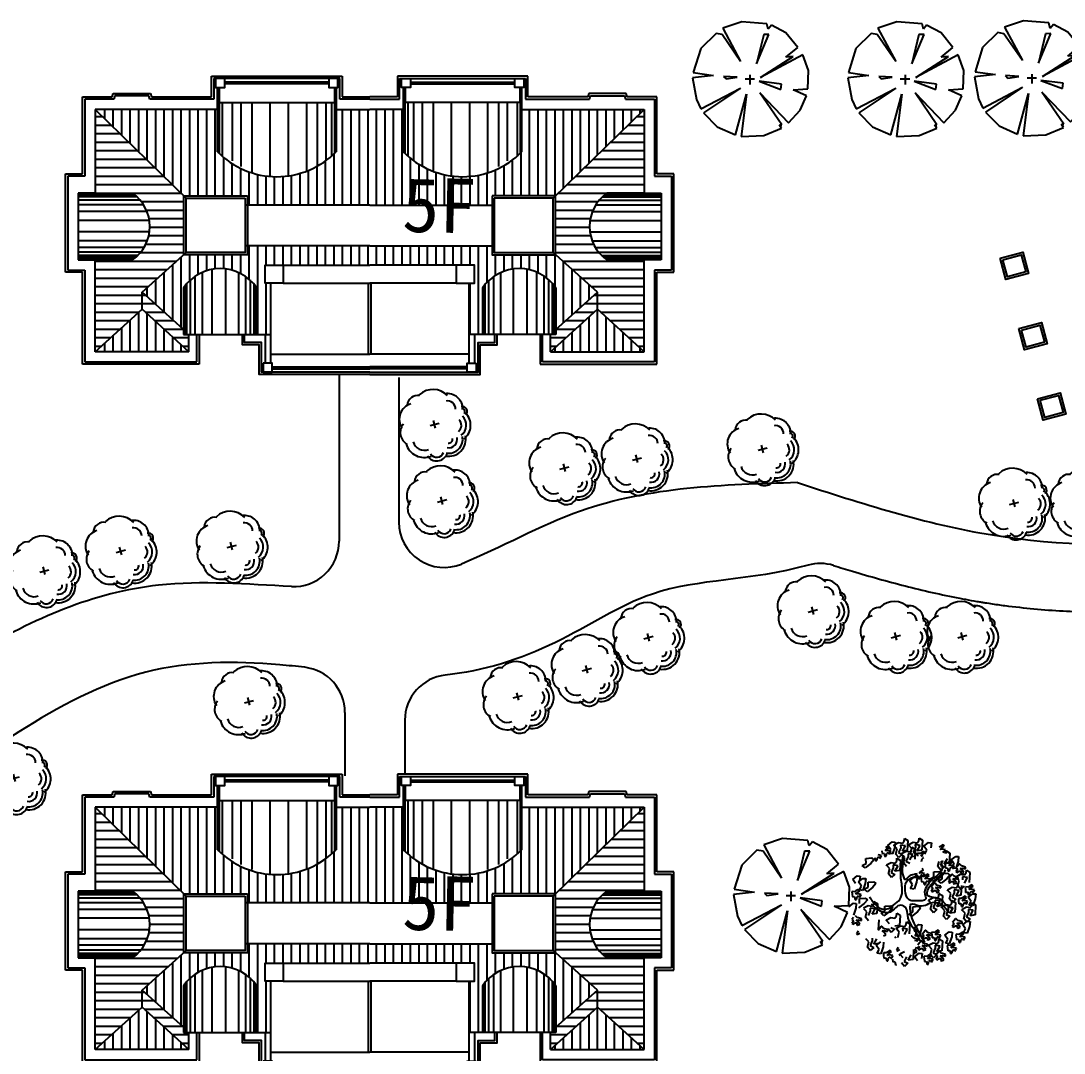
# Model space of a CAD drawing. Extents: x 225694 to 1397201, y -46174 to 794826.
# Drawn here: x 614674 to 660719, y 365935 to 411474 of the extents above; entities that cross this region are included whole.
import ezdxf
from ezdxf.enums import TextEntityAlignment as Align

# ---------------------------------------------------------------- set-up
doc = ezdxf.new("R2010")
doc.units = 0
doc.header["$LTSCALE"] = 0.5
doc.header["$MEASUREMENT"] = 0
for name, color, linetype in [('08-树', 73, 'Continuous'), ('KJ', 8, 'Continuous'), ('TREE1', 62, 'Continuous'), ('ZJ', 7, 'Continuous'), ('屋顶', 135, 'Continuous'), ('树', 124, 'Continuous'), ('路', 40, 'Continuous')]:
    doc.layers.add(name, color=color, linetype=linetype)
doc.styles.get("Standard").update_dxf_attribs({"font": 'rs.shx', "bigfont": 'hztxt.shx'})
doc.styles.add('等线体', font='')
doc.styles.get('等线体').set_extended_font_data('黑体')

# ---------------------------------------------------------------- blocks, each defined once
blk = doc.blocks.new('棕榈')
at = {"layer": '树', "color": 64, "linetype": 'Continuous'}
for p, q in [((-172, 1067), (-553, 940)), ((336, 1025), (-172, 1067)), ((-553, 940), (-196, 270)), ((360, 916), (336, 1025)), ((426, 996), (360, 916)), ((717, 842), (426, 996)), ((953, 551), (717, 842)), ((-688, 831), (-995, 530)), ((-566, 808), (-688, 831)), ((-196, 270), (-566, 808)), ((127, 220), (373, 813)), ((270, 808), (127, 220)), ((373, 813), (270, 808)), ((-995, 530), (-1146, 45)), ((715, 357), (953, 551)), ((1056, 402), (209, -50)), ((209, -50), (863, 371)), ((863, 371), (715, 357)), ((1170, 85), (1056, 402)), ((-1146, 45), (-738, -11)), ((0, -192), (0, 0)), ((1159, -278), (1170, 85)), ((-738, -11), (-1159, -58)), ((-1159, -58), (-1080, -495)), ((-537, -32), (-487, -82)), ((-265, -48), (-537, -32)), ((-487, -82), (-265, -48)), ((88, -84), (-103, -84)), ((177, -127), (611, -294)), ((625, -185), (177, -127)), ((611, -294), (625, -185)), ((-990, -683), (-193, -267)), ((-193, -267), (-937, -763)), ((-294, -1205), (-73, -388)), ((-73, -388), (-180, -1239)), ((633, -1004), (193, -363)), ((193, -363), (770, -961)), ((863, -297), (1159, -278)), ((1130, -424), (863, -297)), ((-1080, -495), (-990, -683)), ((1003, -707), (1130, -424)), ((-937, -763), (-662, -1041)), ((770, -961), (1003, -707)), ((-662, -1041), (-294, -1205)), ((627, -1072), (590, -1004)), ((590, -1004), (633, -1004)), ((-180, -1239), (275, -1218)), ((275, -1218), (627, -1072))]:
    blk.add_line(p, q, dxfattribs=at)
blk = doc.blocks.new('银杏')
at = {"layer": '树', "color": 60}
for p, q in [((-1267, 2458), (-1227, 2569)), ((-1227, 2569), (-1046, 2496)), ((-927, 2533), (-934, 2507)), ((-839, 2577), (-927, 2533)), ((-811, 2624), (-839, 2577)), ((-750, 2732), (-811, 2624)), ((-754, 2511), (-746, 2592)), ((-694, 2563), (-754, 2511)), ((-681, 2712), (-750, 2732)), ((-746, 2592), (-681, 2712)), ((-562, 2609), (-694, 2563)), ((-655, 2441), (-633, 2518)), ((-633, 2518), (-568, 2485)), ((-621, 2729), (-503, 2841)), ((-520, 2694), (-621, 2729)), ((-547, 2507), (-562, 2609)), ((-523, 2463), (-456, 2607)), ((-456, 2607), (-520, 2694)), ((-503, 2841), (-123, 2715)), ((-325, 2695), (-404, 2514)), ((-404, 2514), (-290, 2485)), ((-145, 2520), (-325, 2695)), ((64, 2824), (2, 2789)), ((2, 2789), (35, 2670)), ((48, 2617), (18, 2524)), ((35, 2670), (48, 2617)), ((104, 2693), (64, 2824)), ((155, 2630), (104, 2693)), ((161, 2710), (155, 2630)), ((222, 2835), (161, 2710)), ((305, 2774), (222, 2835)), ((227, 2471), (232, 2551)), ((232, 2551), (365, 2548)), ((236, 2721), (305, 2744)), ((275, 2651), (236, 2721)), ((371, 2597), (275, 2651)), ((305, 2744), (305, 2774)), ((352, 2733), (392, 2843)), ((442, 2524), (352, 2733)), ((365, 2548), (371, 2597)), ((392, 2843), (574, 2770)), ((633, 2591), (442, 2524)), ((574, 2770), (816, 2609)), ((756, 2473), (633, 2591)), ((701, 2616), (819, 2727)), ((802, 2581), (701, 2616)), ((816, 2609), (756, 2473)), ((866, 2494), (802, 2581)), ((819, 2727), (1199, 2602)), ((997, 2582), (918, 2401)), ((1177, 2407), (997, 2582)), ((1199, 2602), (1177, 2407)), ((-1622, 2132), (-1683, 2006)), ((-1539, 2071), (-1622, 2132)), ((-1574, 2147), (-1456, 2259)), ((-1473, 2112), (-1574, 2147)), ((-1456, 2259), (-1076, 2134)), ((-1098, 1938), (-1277, 2114)), ((-1177, 2249), (-1267, 2458)), ((-987, 2316), (-1177, 2249)), ((-1078, 2297), (-1141, 2262)), ((-1141, 2262), (-1107, 2143)), ((-1107, 2143), (-1094, 2089)), ((-1076, 2134), (-1098, 1938)), ((-1039, 2166), (-1078, 2297)), ((-1046, 2496), (-803, 2334)), ((-987, 2103), (-1039, 2166)), ((-863, 2199), (-987, 2316)), ((-982, 2182), (-987, 2103)), ((-921, 2308), (-982, 2182)), ((-934, 2507), (-880, 2436)), ((-838, 2247), (-921, 2308)), ((-906, 2194), (-837, 2216)), ((-867, 2123), (-906, 2194)), ((-880, 2436), (-816, 2348)), ((-772, 2069), (-867, 2123)), ((-803, 2334), (-863, 2199)), ((-837, 2216), (-838, 2247)), ((-816, 2348), (-756, 2400)), ((-756, 2400), (-664, 2305)), ((-664, 2305), (-626, 2335)), ((-626, 2335), (-655, 2441)), ((-601, 2142), (-609, 2116)), ((-609, 2116), (-555, 2045)), ((-514, 2186), (-601, 2142)), ((-568, 2485), (-547, 2507)), ((-476, 2260), (-523, 2463)), ((-486, 2234), (-514, 2186)), ((-425, 2341), (-486, 2234)), ((-444, 2262), (-476, 2260)), ((-294, 2345), (-444, 2262)), ((-429, 2120), (-421, 2201)), ((-369, 2172), (-429, 2120)), ((-356, 2322), (-425, 2341)), ((-421, 2201), (-356, 2322)), ((-237, 2218), (-369, 2172)), ((-330, 2050), (-308, 2127)), ((-308, 2127), (-243, 2094)), ((-103, 2237), (-294, 2345)), ((-243, 2094), (-222, 2116)), ((-222, 2116), (-237, 2218)), ((-105, 2233), (-206, 2268)), ((-108, 2002), (-41, 2146)), ((-41, 2146), (-105, 2233)), ((66, 2316), (-103, 2237)), ((-88, 2380), (292, 2255)), ((-25, 2480), (66, 2316)), ((90, 2235), (11, 2053)), ((31, 2500), (120, 2488)), ((270, 2059), (90, 2235)), ((120, 2488), (227, 2471)), ((292, 2255), (270, 2059)), ((434, 2445), (372, 2410)), ((372, 2410), (405, 2291)), ((418, 2237), (388, 2144)), ((388, 2144), (401, 2121)), ((401, 2121), (489, 2109)), ((405, 2291), (418, 2237)), ((474, 2314), (434, 2445)), ((525, 2251), (474, 2314)), ((489, 2109), (597, 2092)), ((531, 2330), (525, 2251)), ((592, 2456), (531, 2330)), ((675, 2395), (592, 2456)), ((597, 2092), (602, 2171)), ((602, 2171), (735, 2169)), ((606, 2342), (675, 2364)), ((645, 2271), (606, 2342)), ((740, 2217), (645, 2271)), ((675, 2364), (675, 2395)), ((735, 2169), (740, 2217)), ((799, 2350), (866, 2494)), ((846, 2147), (799, 2350)), ((878, 2149), (846, 2147)), ((1028, 2232), (878, 2149)), ((918, 2401), (1032, 2372)), ((1219, 2124), (1028, 2232)), ((1032, 2372), (1185, 2243)), ((1185, 2243), (1297, 2367)), ((1388, 2203), (1219, 2124)), ((1297, 2367), (1388, 2203)), ((1361, 2233), (1402, 2343)), ((1451, 2024), (1361, 2233)), ((1402, 2343), (1583, 2270)), ((1642, 2091), (1451, 2024)), ((1583, 2270), (1825, 2109)), ((1766, 1974), (1642, 2091)), ((1825, 2109), (1766, 1974)), ((-1608, 2018), (-1539, 2040)), ((-1539, 2040), (-1539, 2071)), ((-1056, 1656), (-1247, 1764)), ((-1242, 1904), (-1089, 1775)), ((-1094, 2089), (-1124, 1996)), ((-1124, 1996), (-1111, 1973)), ((-1111, 1973), (-1023, 1961)), ((-1089, 1775), (-978, 1898)), ((-887, 1735), (-1056, 1656)), ((-1023, 1961), (-915, 1944)), ((-978, 1898), (-887, 1735)), ((-915, 1944), (-910, 2023)), ((-910, 2023), (-777, 2020)), ((-895, 1451), (-854, 1675)), ((-854, 1675), (-759, 1744)), ((-777, 2020), (-772, 2069)), ((-759, 1744), (-649, 1583)), ((-742, 1749), (-700, 1973)), ((-546, 1699), (-742, 1749)), ((-700, 1973), (-606, 2042)), ((-606, 2042), (-495, 1881)), ((-555, 2045), (-491, 1957)), ((-508, 1533), (-546, 1699)), ((-495, 1881), (-383, 1612)), ((-491, 1957), (-431, 2010)), ((-431, 2010), (-339, 1914)), ((-339, 1914), (-300, 1944)), ((-300, 1944), (-330, 2050)), ((-61, 1799), (-108, 2002)), ((-29, 1801), (-61, 1799)), ((121, 1885), (-29, 1801)), ((11, 2053), (125, 2025)), ((312, 1777), (121, 1885)), ((125, 2025), (278, 1896)), ((278, 1896), (390, 2019)), ((481, 1856), (312, 1777)), ((390, 2019), (481, 1856)), ((394, 1857), (512, 1969)), ((495, 1822), (394, 1857)), ((492, 1591), (559, 1735)), ((559, 1735), (495, 1822)), ((512, 1969), (892, 1844)), ((690, 1824), (611, 1642)), ((870, 1648), (690, 1824)), ((892, 1844), (870, 1648)), ((1151, 1827), (1144, 1802)), ((1144, 1802), (1198, 1731)), ((1238, 1872), (1151, 1827)), ((1198, 1731), (1262, 1643)), ((1267, 1919), (1238, 1872)), ((1262, 1643), (1322, 1695)), ((1327, 2027), (1267, 1919)), ((1322, 1695), (1413, 1600)), ((1323, 1806), (1332, 1887)), ((1383, 1858), (1323, 1806)), ((1396, 2007), (1327, 2027)), ((1332, 1887), (1396, 2007)), ((1515, 1904), (1383, 1858)), ((1423, 1736), (1445, 1813)), ((1452, 1630), (1423, 1736)), ((1445, 1813), (1510, 1780)), ((1510, 1780), (1531, 1802)), ((1531, 1802), (1515, 1904)), ((1799, 1979), (1737, 1944)), ((1737, 1944), (1770, 1825)), ((1783, 1772), (1753, 1679)), ((1753, 1679), (1766, 1655)), ((1770, 1825), (1783, 1772)), ((1839, 1848), (1799, 1979)), ((1890, 1785), (1839, 1848)), ((1896, 1865), (1890, 1785)), ((1962, 1626), (1967, 1706)), ((2010, 1806), (1971, 1876)), ((-699, 1401), (-895, 1451)), ((-661, 1235), (-699, 1401)), ((-537, 1314), (-661, 1235)), ((-649, 1583), (-537, 1314)), ((-383, 1612), (-508, 1533)), ((-444, 1379), (-451, 1353)), ((-451, 1353), (-397, 1282)), ((-357, 1423), (-444, 1379)), ((-397, 1282), (-333, 1194)), ((-328, 1471), (-357, 1423)), ((-267, 1578), (-328, 1471)), ((-271, 1357), (-263, 1438)), ((-212, 1409), (-271, 1357)), ((-199, 1559), (-267, 1578)), ((-263, 1438), (-199, 1559)), ((-80, 1455), (-212, 1409)), ((-172, 1287), (-150, 1364)), ((-143, 1181), (-172, 1287)), ((-150, 1364), (-85, 1332)), ((-85, 1332), (-64, 1353)), ((-64, 1353), (-80, 1455)), ((-4, 1424), (114, 1536)), ((98, 1389), (-4, 1424)), ((95, 1158), (162, 1302)), ((162, 1302), (98, 1389)), ((114, 1536), (495, 1411)), ((293, 1390), (214, 1209)), ((472, 1215), (293, 1390)), ((495, 1411), (472, 1215)), ((539, 1388), (492, 1591)), ((571, 1390), (539, 1388)), ((721, 1474), (571, 1390)), ((611, 1642), (725, 1614)), ((912, 1366), (721, 1474)), ((725, 1614), (879, 1485)), ((879, 1485), (990, 1608)), ((1081, 1444), (912, 1366)), ((990, 1608), (1081, 1444)), ((1413, 1600), (1452, 1630)), ((1584, 1431), (1625, 1541)), ((1674, 1222), (1584, 1431)), ((1625, 1541), (1806, 1469)), ((1865, 1289), (1674, 1222)), ((1766, 1655), (1855, 1643)), ((1806, 1469), (2048, 1307)), ((1855, 1643), (1962, 1626)), ((1989, 1172), (1865, 1289)), ((2048, 1307), (1989, 1172)), ((2135, 1527), (2072, 1493)), ((2072, 1493), (2106, 1374)), ((2119, 1320), (2089, 1227)), ((2106, 1374), (2119, 1320)), ((2175, 1397), (2135, 1527)), ((2226, 1333), (2175, 1397)), ((-1088, 1069), (-1150, 1034)), ((-1048, 938), (-1088, 1069)), ((-997, 875), (-1048, 938)), ((-991, 954), (-997, 875)), ((-930, 1080), (-991, 954)), ((-847, 1019), (-930, 1080)), ((-916, 966), (-847, 989)), ((-877, 895), (-916, 966)), ((-782, 841), (-877, 895)), ((-803, 1227), (-866, 1192)), ((-866, 1192), (-833, 1073)), ((-819, 1019), (-849, 926)), ((-849, 926), (-837, 903)), ((-847, 989), (-847, 1019)), ((-837, 903), (-748, 891)), ((-833, 1073), (-819, 1019)), ((-764, 1096), (-803, 1227)), ((-787, 793), (-782, 841)), ((-712, 1033), (-764, 1096)), ((-748, 891), (-641, 874)), ((-707, 1112), (-712, 1033)), ((-646, 1238), (-707, 1112)), ((-563, 1177), (-646, 1238)), ((-641, 874), (-635, 953)), ((-635, 953), (-503, 951)), ((-631, 1124), (-563, 1146)), ((-592, 1053), (-631, 1124)), ((-497, 999), (-592, 1053)), ((-563, 1146), (-563, 1177)), ((-503, 951), (-497, 999)), ((-333, 1194), (-273, 1247)), ((-273, 1247), (-181, 1151)), ((-181, 1151), (-143, 1181)), ((142, 955), (95, 1158)), ((173, 957), (142, 955)), ((324, 1041), (173, 957)), ((214, 1209), (328, 1180)), ((514, 933), (324, 1041)), ((328, 1180), (481, 1052)), ((481, 1052), (593, 1175)), ((684, 1011), (514, 933)), ((593, 1175), (684, 1011)), ((1472, 1054), (1409, 1019)), ((1409, 1019), (1442, 900)), ((1456, 846), (1425, 753)), ((1442, 900), (1456, 846)), ((1511, 923), (1472, 1054)), ((1563, 860), (1511, 923)), ((1568, 939), (1563, 860)), ((1629, 1065), (1568, 939)), ((1712, 1004), (1629, 1065)), ((1643, 951), (1712, 974)), ((1682, 880), (1643, 951)), ((1778, 826), (1682, 880)), ((1712, 974), (1712, 1004)), ((1743, 958), (1861, 1070)), ((1844, 923), (1743, 958)), ((1909, 836), (1844, 923)), ((2089, 1227), (2102, 1203)), ((2102, 1203), (2190, 1191)), ((2190, 1191), (2298, 1175)), ((2298, 1175), (2303, 1254)), ((-925, 716), (-920, 796)), ((-920, 796), (-787, 793)), ((-895, 637), (-854, 748)), ((-805, 428), (-895, 637)), ((-854, 748), (-673, 675)), ((-614, 495), (-805, 428)), ((-673, 675), (-430, 513)), ((-490, 378), (-614, 495)), ((-430, 513), (-490, 378)), ((237, 272), (278, 496)), ((278, 496), (373, 566)), ((373, 566), (483, 404)), ((986, 324), (1026, 434)), ((1298, 538), (1291, 513)), ((1385, 583), (1298, 538)), ((1414, 630), (1385, 583)), ((1474, 738), (1414, 630)), ((1425, 753), (1438, 730)), ((1438, 730), (1527, 718)), ((1543, 718), (1474, 738)), ((1479, 598), (1543, 718)), ((1527, 718), (1634, 701)), ((1634, 701), (1639, 781)), ((1639, 781), (1772, 778)), ((1772, 778), (1778, 826)), ((433, 222), (237, 272)), ((471, 56), (433, 222)), ((596, 135), (471, 56)), ((483, 404), (596, 135))]:
    blk.add_line(p, q, dxfattribs=at)
at = {"layer": '树'}
for p, q in [((-1779, 2121), (-1842, 2086)), ((-1740, 1990), (-1779, 2121)), ((-1842, 2086), (-1809, 1967)), ((-1809, 1967), (-1796, 1913)), ((-1688, 1927), (-1740, 1990)), ((-1683, 2006), (-1688, 1927)), ((1957, 1990), (1896, 1865)), ((2040, 1929), (1957, 1990)), ((1967, 1706), (2100, 1703)), ((1971, 1876), (2040, 1899)), ((2105, 1752), (2010, 1806)), ((2040, 1899), (2040, 1929)), ((2100, 1703), (2105, 1752)), ((-2357, 1231), (-2239, 1343)), ((-2239, 1343), (-1859, 1218)), ((-2083, 1544), (-2043, 1655)), ((-1993, 1335), (-2083, 1544)), ((-2043, 1655), (-1862, 1582)), ((-1803, 1402), (-1993, 1335)), ((-1679, 1285), (-1803, 1402)), ((-1728, 1313), (-1791, 1278)), ((-1791, 1278), (-1757, 1159)), ((-1688, 1182), (-1728, 1313)), ((2231, 1413), (2226, 1333)), ((2292, 1538), (2231, 1413)), ((2375, 1477), (2292, 1538)), ((2307, 1424), (2376, 1447)), ((2346, 1354), (2307, 1424)), ((2441, 1300), (2346, 1354)), ((2376, 1447), (2375, 1477)), ((2436, 1251), (2441, 1300)), ((-2256, 1196), (-2357, 1231)), ((-2259, 965), (-2192, 1109)), ((-2212, 762), (-2259, 965)), ((-2192, 1109), (-2256, 1196)), ((-2030, 848), (-2180, 764)), ((-2061, 1197), (-2140, 1016)), ((-2140, 1016), (-2026, 987)), ((-2080, 857), (-1962, 968)), ((-1979, 821), (-2080, 857)), ((-1881, 1022), (-2061, 1197)), ((-1839, 740), (-2030, 848)), ((-2026, 987), (-1873, 859)), ((-1962, 968), (-1582, 843)), ((-1859, 1218), (-1881, 1022)), ((-1873, 859), (-1761, 982)), ((-1744, 1105), (-1774, 1012)), ((-1774, 1012), (-1761, 989)), ((-1761, 989), (-1673, 977)), ((-1761, 982), (-1670, 818)), ((-1757, 1159), (-1744, 1105)), ((-1637, 1119), (-1688, 1182)), ((-1632, 1198), (-1637, 1119)), ((-1517, 1139), (-1556, 1210)), ((-1422, 1085), (-1517, 1139)), ((1841, 692), (1909, 836)), ((1861, 1070), (2241, 945)), ((2040, 924), (1960, 743)), ((2219, 749), (2040, 924)), ((2241, 945), (2219, 749)), ((2242, 849), (2234, 823)), ((2329, 894), (2242, 849)), ((2303, 1254), (2436, 1251)), ((2357, 941), (2329, 894)), ((2418, 1049), (2357, 941)), ((2414, 827), (2422, 909)), ((2474, 880), (2414, 827)), ((2487, 1029), (2418, 1049)), ((2422, 909), (2487, 1029)), ((2606, 925), (2474, 880)), ((2621, 824), (2606, 925)), ((-2494, 659), (-2376, 771)), ((-2392, 624), (-2494, 659)), ((-2328, 537), (-2392, 624)), ((-2376, 771), (-1995, 646)), ((-2197, 626), (-2276, 444)), ((-2276, 444), (-2162, 416)), ((-2180, 764), (-2212, 762)), ((-2018, 450), (-2197, 626)), ((-1995, 646), (-2018, 450)), ((-1982, 590), (-1915, 735)), ((-1935, 388), (-1982, 590)), ((-1915, 735), (-1979, 821)), ((-1753, 473), (-1903, 390)), ((-1784, 823), (-1863, 641)), ((-1863, 641), (-1749, 613)), ((-1670, 818), (-1839, 740)), ((-1604, 647), (-1784, 823)), ((-1562, 365), (-1753, 473)), ((-1749, 613), (-1596, 484)), ((-1596, 484), (-1484, 607)), ((-1393, 444), (-1562, 365)), ((-1032, 733), (-925, 716)), ((1026, 434), (1207, 361)), ((1291, 513), (1345, 441)), ((1345, 441), (1409, 354)), ((1471, 517), (1479, 598)), ((1530, 569), (1471, 517)), ((1662, 614), (1530, 569)), ((1570, 446), (1592, 524)), ((1599, 341), (1570, 446)), ((1592, 524), (1657, 491)), ((1657, 491), (1678, 513)), ((1678, 513), (1662, 614)), ((1840, 462), (1779, 354)), ((1909, 442), (1840, 462)), ((1888, 489), (1841, 692)), ((1844, 322), (1909, 442)), ((1920, 491), (1888, 489)), ((2070, 575), (1920, 491)), ((1960, 743), (2075, 715)), ((2261, 467), (2070, 575)), ((2075, 715), (2228, 586)), ((2228, 586), (2339, 709)), ((2234, 823), (2288, 752)), ((2318, 508), (2255, 474)), ((2255, 474), (2288, 355)), ((2430, 545), (2261, 467)), ((2288, 752), (2352, 665)), ((2357, 378), (2318, 508)), ((2339, 709), (2430, 545)), ((2352, 665), (2412, 717)), ((2412, 717), (2504, 621)), ((2475, 519), (2414, 394)), ((2558, 458), (2475, 519)), ((2490, 405), (2558, 428)), ((2504, 621), (2542, 652)), ((2513, 757), (2535, 834)), ((2542, 652), (2513, 757)), ((2535, 834), (2600, 802)), ((2558, 428), (2558, 458)), ((2600, 802), (2621, 824)), ((-1976, 168), (-2166, 276)), ((-2162, 416), (-2009, 287)), ((-2009, 287), (-1897, 410)), ((-1806, 246), (-1976, 168)), ((-1903, 390), (-1935, 388)), ((-1897, 410), (-1806, 246)), ((-1801, 161), (-1683, 273)), ((-1700, 126), (-1801, 161)), ((-1703, -105), (-1635, 39)), ((-1635, 39), (-1700, 126)), ((-1683, 273), (-1302, 148)), ((-1504, 128), (-1584, -54)), ((-1325, -48), (-1504, 128)), ((-1302, 148), (-1325, -48)), ((1075, 115), (986, 324)), ((1266, 182), (1075, 115)), ((1207, 361), (1450, 200)), ((1390, 65), (1266, 182)), ((1450, 200), (1390, 65)), ((1409, 354), (1469, 406)), ((1481, 30), (1453, -18)), ((1469, 406), (1560, 310)), ((1542, 137), (1481, 30)), ((1611, 118), (1542, 137)), ((1546, -3), (1611, 118)), ((1560, 310), (1599, 341)), ((1663, 263), (1656, 237)), ((1656, 237), (1710, 166)), ((1751, 307), (1663, 263)), ((1710, 166), (1774, 78)), ((1779, 354), (1751, 307)), ((1834, 130), (1926, 35)), ((1904, 68), (1835, 87)), ((1836, 241), (1844, 322)), ((1896, 293), (1836, 241)), ((1839, -53), (1904, 68)), ((2028, 339), (1896, 293)), ((1926, 35), (1964, 65)), ((1935, 171), (1957, 248)), ((1964, 65), (1935, 171)), ((1957, 248), (2022, 215)), ((2022, 215), (2043, 237)), ((2043, 237), (2028, 339)), ((2100, 39), (2141, 149)), ((2190, -170), (2100, 39)), ((2141, 149), (2322, 76)), ((2302, 301), (2271, 208)), ((2271, 208), (2284, 184)), ((2284, 184), (2373, 173)), ((2288, 355), (2302, 301)), ((2409, 314), (2357, 378)), ((2373, 173), (2480, 156)), ((2414, 394), (2409, 314)), ((2480, 156), (2486, 235)), ((2486, 235), (2618, 232)), ((2529, 335), (2490, 405)), ((2624, 281), (2529, 335)), ((2618, 232), (2624, 281)), ((-2057, -91), (-2057, -60)), ((-1655, -308), (-1703, -105)), ((-1624, -306), (-1655, -308)), ((-1474, -222), (-1624, -306)), ((-1584, -54), (-1469, -82)), ((-1283, -330), (-1474, -222)), ((-1469, -82), (-1316, -211)), ((-1316, -211), (-1204, -88)), ((-1114, -251), (-1283, -330)), ((-1204, -88), (-1114, -251)), ((325, -413), (443, -302)), ((426, -448), (325, -413)), ((443, -302), (823, -427)), ((749, -124), (867, -13)), ((851, -160), (749, -124)), ((848, -391), (915, -246)), ((895, -593), (848, -391)), ((915, -246), (851, -160)), ((867, -13), (1248, -138)), ((1046, -158), (967, -340)), ((967, -340), (1081, -368)), ((1225, -334), (1046, -158)), ((1365, -62), (1358, -88)), ((1453, -18), (1365, -62)), ((2023, -36), (1891, -81)), ((1896, -135), (2277, -260)), ((1953, -127), (2017, -159)), ((2017, -159), (2039, -138)), ((2039, -138), (2023, -36)), ((2254, -456), (2075, -280)), ((2381, -103), (2190, -170)), ((2277, -260), (2254, -456)), ((423, -679), (490, -535)), ((490, -535), (426, -448)), ((652, -797), (502, -880)), ((823, -427), (801, -622)), ((809, -786), (921, -662)), ((1012, -826), (843, -905)), ((926, -591), (895, -593)), ((921, -662), (1012, -826)), ((1077, -508), (926, -591)), ((1267, -616), (1077, -508)), ((1277, -702), (1214, -737)), ((1662, -709), (1754, -805)), ((1754, -805), (1792, -774)), ((1792, -774), (1763, -669)), ((1924, -715), (1877, -513)), ((1955, -713), (1924, -715)), ((2004, -715), (1942, -750)), ((2106, -630), (1955, -713)), ((2110, -490), (2263, -619)), ((2263, -619), (2375, -496)), ((2466, -659), (2296, -738)), ((2375, -496), (2466, -659)), ((-1177, -1203), (-1135, -979)), ((-1135, -979), (-1041, -910)), ((-1041, -910), (-930, -1071)), ((770, -1087), (683, -1132)), ((799, -1040), (770, -1087)), ((860, -932), (799, -1040)), ((856, -1153), (864, -1072)), ((915, -1101), (856, -1153)), ((928, -952), (860, -932)), ((864, -1072), (928, -952)), ((1047, -1055), (915, -1101)), ((1063, -1157), (1047, -1055)), ((1305, -1218), (1486, -1291)), ((1762, -1019), (1700, -1054)), ((1700, -1054), (1733, -1173)), ((1746, -1227), (1716, -1320)), ((1733, -1173), (1746, -1227)), ((1802, -1150), (1762, -1019)), ((1853, -1213), (1802, -1150)), ((1859, -1134), (1853, -1213)), ((1920, -1008), (1859, -1134)), ((2003, -1069), (1920, -1008)), ((1934, -1122), (2003, -1100)), ((1973, -1193), (1934, -1122)), ((1958, -1015), (1971, -1039)), ((2068, -1247), (1973, -1193)), ((2003, -1100), (2003, -1069)), ((2060, -1051), (2167, -1068)), ((2063, -1295), (2068, -1247)), ((2167, -1068), (2172, -988)), ((2172, -988), (2305, -991)), ((2305, -991), (2311, -942)), ((1025, -1624), (1139, -1652)), ((1354, -1538), (1264, -1328)), ((1930, -1293), (2063, -1295))]:
    blk.add_line(p, q, dxfattribs=at)
at = {"layer": '树', "color": 76}
for p, q in [((-2395, 393), (-2328, 537)), ((-2481, 154), (-2441, 265)), ((-2391, -55), (-2481, 154)), ((-2441, 265), (-2260, 192)), ((-2348, 190), (-2395, 393)), ((-2201, 12), (-2391, -55)), ((-2316, 192), (-2348, 190)), ((-2166, 276), (-2316, 192)), ((-2260, 192), (-2017, 30)), ((-2077, -105), (-2201, 12)), ((-2140, 1), (-2201, -125)), ((-2057, -60), (-2140, 1)), ((-2017, 30), (-2077, -105)), ((-2298, -10), (-2360, -45)), ((-2360, -45), (-2327, -164)), ((-2258, -141), (-2298, -10)), ((-2207, -204), (-2258, -141)), ((-2243, -346), (-2135, -363)), ((-2201, -125), (-2207, -204)), ((-2135, -363), (-2130, -284)), ((-2073, -405), (-2134, -530)), ((-2130, -284), (-1997, -286)), ((-2126, -113), (-2057, -91)), ((-2087, -184), (-2126, -113)), ((-1992, -238), (-2087, -184)), ((-1990, -466), (-2073, -405)), ((-1997, -286), (-1992, -238)), ((-2120, -1035), (-2079, -811)), ((-2079, -811), (-1984, -742)), ((-2063, -689), (-1930, -692)), ((-2059, -519), (-1990, -496)), ((-2020, -589), (-2059, -519)), ((-1924, -643), (-2020, -589)), ((-1990, -496), (-1990, -466)), ((-1984, -742), (-1874, -903)), ((-1930, -692), (-1924, -643)), ((-71, -802), (-29, -578)), ((125, -852), (-71, -802)), ((-29, -578), (65, -509)), ((65, -509), (176, -670)), ((176, -670), (288, -939)), ((470, -882), (423, -679)), ((-1924, -1086), (-2120, -1035)), ((-1886, -1252), (-1924, -1086)), ((-1761, -1172), (-1886, -1252)), ((-1874, -903), (-1761, -1172)), ((-1376, -1358), (-1336, -1248)), ((-1336, -1248), (-1155, -1321)), ((-981, -1253), (-1177, -1203)), ((-943, -1419), (-981, -1253)), ((-930, -1071), (-818, -1340)), ((-371, -1171), (-253, -1060)), ((-269, -1206), (-371, -1171)), ((-205, -1293), (-269, -1206)), ((-253, -1060), (128, -1185)), ((-74, -1205), (-153, -1386)), ((105, -1380), (-74, -1205)), ((128, -1185), (105, -1380)), ((163, -1018), (125, -852)), ((288, -939), (163, -1018)), ((397, -1177), (778, -1302)), ((502, -880), (470, -882)), ((683, -1132), (676, -1157)), ((676, -1157), (730, -1228)), ((730, -1228), (794, -1316)), ((-1534, -1552), (-1494, -1442)), ((-1444, -1762), (-1534, -1552)), ((-1494, -1442), (-1313, -1515)), ((-1286, -1568), (-1376, -1358)), ((-1096, -1501), (-1286, -1568)), ((-1155, -1321), (-912, -1483)), ((-972, -1618), (-1096, -1501)), ((-931, -1608), (-994, -1643)), ((-994, -1643), (-961, -1762)), ((-912, -1483), (-972, -1618)), ((-818, -1340), (-943, -1419)), ((-892, -1739), (-931, -1608)), ((-774, -1597), (-835, -1722)), ((-691, -1658), (-774, -1597)), ((-691, -1688), (-691, -1658)), ((-635, -1700), (-594, -1476)), ((-594, -1476), (-499, -1407)), ((-499, -1407), (-389, -1568)), ((-389, -1568), (-277, -1837)), ((-272, -1437), (-205, -1293)), ((-225, -1640), (-272, -1437)), ((-43, -1555), (-194, -1638)), ((-153, -1386), (-39, -1415)), ((147, -1663), (-43, -1555)), ((-39, -1415), (114, -1544)), ((317, -1584), (147, -1663)), ((1284, -1618), (1105, -1443)), ((1139, -1652), (1293, -1781)), ((1306, -1422), (1284, -1618)), ((1293, -1781), (1404, -1658)), ((1545, -1471), (1354, -1538)), ((1404, -1658), (1495, -1822)), ((1486, -1291), (1729, -1453)), ((1669, -1588), (1545, -1471)), ((1729, -1453), (1669, -1588)), ((1716, -1320), (1729, -1343)), ((1729, -1343), (1818, -1355)), ((1818, -1355), (1925, -1372)), ((1925, -1372), (1930, -1293)), ((-1254, -1695), (-1444, -1762)), ((-947, -1815), (-978, -1908)), ((-978, -1908), (-965, -1932)), ((-965, -1932), (-876, -1944)), ((-961, -1762), (-947, -1815)), ((-840, -1802), (-892, -1739)), ((-876, -1944), (-769, -1961)), ((-835, -1722), (-840, -1802)), ((-769, -1961), (-763, -1881)), ((-763, -1881), (-631, -1884)), ((-759, -1711), (-691, -1688)), ((-720, -1781), (-759, -1711)), ((-625, -1835), (-720, -1781)), ((-439, -1750), (-635, -1700)), ((-631, -1884), (-625, -1835)), ((-515, -1988), (-475, -1878)), ((-425, -2197), (-515, -1988)), ((-475, -1878), (-293, -1951)), ((-293, -1951), (-51, -2112)), ((79, -1990), (-8, -2035)), ((108, -1943), (79, -1990)), ((168, -1835), (108, -1943)), ((164, -2056), (173, -1975)), ((224, -2004), (164, -2056)), ((237, -1855), (168, -1835)), ((173, -1975), (237, -1855)), ((356, -1958), (224, -2004)), ((263, -2126), (286, -2049)), ((286, -2049), (350, -2082)), ((350, -2082), (372, -2060)), ((372, -2060), (356, -1958)), ((733, -2158), (704, -2052)), ((1135, -1792), (985, -1876)), ((1326, -1900), (1135, -1792)), ((1495, -1822), (1326, -1900)), ((39, -2131), (103, -2219)), ((103, -2219), (162, -2167)), ((162, -2167), (254, -2263)), ((254, -2263), (293, -2232)), ((293, -2232), (263, -2126)), ((603, -2092), (695, -2188)), ((695, -2188), (733, -2158))]:
    blk.add_line(p, q, dxfattribs=at)
at = {"layer": '树', "color": 36, "linetype": 'Continuous'}
for points, knots in [([(-1232, 1836), (-1106, 1834), (-795, 1830), (-672, 1340), (-429, 1030), (-183, 833), (193, 920), (39, 471), (-14, 226), (-256, 101), (-497, 150), (-880, 265), (-896, 547), (-908, 755)], [0, 0, 0, 0, 344.006792, 854.778332, 1261.454442, 1563.349745, 1749.920345, 2178.552796, 2428.387806, 2535.812858, 2945.81414, 3136.734295, 3671.676796, 3671.676796, 3671.676796, 3671.676796]), ([(1747, 369), (1545, 320), (1081, 208), (611, 84), (-11, 210), (434, 640), (169, 1079), (477, 1476), (706, 1574), (833, 1629)], [0, 0, 0, 0, 612.426602, 1400.624643, 1667.264022, 2013.862052, 2622.142616, 2952.458879, 3368.715072, 3368.715072, 3368.715072, 3368.715072]), ([(-597, -1300), (-458, -1251), (-226, -1169), (37, -947), (81, -663), (-50, -419), (-146, -112), (-550, 86), (-1157, 88), (-1598, 317), (-1863, 456)], [0, 0, 0, 0, 444.941016, 738.226411, 977.38917, 1235.861111, 1558.613694, 1901.923017, 2485.057294, 3364.07932, 3364.07932, 3364.07932, 3364.07932]), ([(-988, 788), (-999, 701), (-1017, 559), (-972, 397), (-838, 254), (-1155, 212), (-1368, 253), (-1547, 372), (-1609, 412)], [0, 0, 0, 0, 253.476309, 416.933891, 537.865082, 674.806361, 1085.935509, 1302.568782, 1302.568782, 1302.568782, 1302.568782]), ([(1706, 223), (1626, 211), (1372, 174), (990, 35), (571, -45), (236, 60), (-80, -245), (366, -658), (33, -1108), (-204, -1248), (-291, -1299)], [0, 0, 0, 0, 242.089077, 766.469692, 1217.889039, 1501.20257, 1752.063956, 2258.031919, 2790.693022, 3100.692203, 3100.692203, 3100.692203, 3100.692203])]:
    blk.add_open_spline(points, degree=3, knots=knots, dxfattribs=at)
at = {"layer": '树', "color": 60, "linetype": 'Continuous'}
blk.add_open_spline([(735, 1805), (654, 1716), (527, 1577), (229, 1460), (107, 1223), (-20, 901), (-514, 1134), (-522, 1619), (-782, 1860), (-851, 1924)], degree=3, knots=[0, 0, 0, 0, 358.309745, 559.724306, 920.068021, 1160.301928, 1416.92524, 2182.832789, 2459.824468, 2459.824468, 2459.824468, 2459.824468], dxfattribs=at)
at = {"layer": '树', "color": 60, "width": 0.8, "flags": 9}
for tag, p in [('YSIZE', (6, 269)), ('XSIZE', (17, 276))]:
    blk.add_attdef(tag, p, '', height=1.04, rotation=299.0215, dxfattribs=at)
blk = doc.blocks.new('EZHANGQIU')
at = {"layer": '树', "color": 0, "xscale": 1.1016, "yscale": 1.1016, "zscale": 1.1016}
blk.add_blockref('银杏', (-203, -426), dxfattribs=at)
blk = doc.blocks.new('桂花')
at = {"layer": '08-树', "linetype": 'ByBlock'}
for p, q in [((0, 0), (-316, 0)), ((-149, -187), (-149, 195))]:
    blk.add_line(p, q, dxfattribs=at)
for centre, radius, start, end in [((-612, 656), 626, 75.2533, 173.8893), ((-367, 1210), 204, 31.9374, 177.2865), ((-367, 1210), 110, 31.9374, 177.2865), ((79, 732), 688, 22.6842, 120.5814), ((-612, 656), 332, 75.2533, 173.8893), ((79, 732), 509, 22.6842, 120.5814), ((79, 732), 314, 22.6842, 120.5814), ((574, 395), 565, 335.0514, 87.0482), ((574, 395), 687, 335.0514, 87.0482), ((-743, 93), 815, 118.8409, 207.9925), ((574, 395), 158, 335.0514, 87.0482), ((574, 395), 344, 335.0514, 87.0482), ((868, -183), 294, 286.7742, 55.2785), ((868, -183), 443, 286.7742, 55.2785), ((-1031, -465), 437, 155.3763, 247.6372), ((-552, -692), 652, 181.4394, 289.2262), ((287, -545), 475, 271.8981, 6.291), ((287, -545), 769, 271.8981, 6.291), ((-59, -897), 543, 216.0983, 316.3439)]:
    blk.add_arc(centre, radius, start, end, dxfattribs=at)
blk = doc.blocks.new('GUIHUA')
at = {"layer": '树', "linetype": 'ByBlock', "xscale": 1.0944, "yscale": 1.0944, "zscale": 1.0944}
blk.add_blockref('桂花', (169, -8), dxfattribs=at)
blk = doc.blocks.new('2w')
at = {"layer": 'KJ'}
h = blk.add_hatch(dxfattribs=at)
h.set_pattern_fill('ANSI31', color=256, scale=3000, angle=45, style=0)
h.paths.add_polyline_path([(1044197, 359183), (1044197, 357113), (1044797, 357113), (1044797, 359383), (1044557, 359383), (1044557, 360183), (1045357, 360183), (1049177, 360183), (1052997, 360183), (1053797, 360183), (1053797, 359383), (1053557, 359383), (1053557, 357113), (1054157, 357113), (1054157, 359183, -0.520128), (1057397, 359183), (1057397, 357347), (1059227, 358981), (1057388, 360633), (1054577, 360633), (1054577, 361033), (1049177, 361033), (1043777, 361033), (1043777, 360633), (1040966, 360633), (1039127, 358981), (1040957, 357347), (1040957, 359183, -0.520128)])
h.paths.add_polyline_path([(1042457, 365183), (1042457, 367053), (1037057, 367053), (1040975, 363233), (1043777, 363233), (1043777, 362833), (1049177, 362833), (1054577, 362833), (1054577, 363233), (1057380, 363233), (1061297, 367053), (1055897, 367053), (1055897, 365183, -0.419621), (1050657, 365183), (1050657, 367053), (1049177, 367053), (1047697, 367053), (1047697, 365183, -0.419621)])
h = blk.add_hatch(dxfattribs=at)
h.set_pattern_fill('ANSI31', color=256, scale=3000, angle=135, style=0)
h.paths.add_polyline_path([(1040977, 363230), (1037057, 367053), (1037057, 363353), (1038707, 363353, -0.52381), (1038707, 360413), (1037057, 360413), (1037057, 356363), (1039127, 358231), (1039127, 358981), (1040977, 360643)])
h.paths.add_polyline_path([(1039127, 358981), (1039127, 358231), (1041197, 356363), (1041197, 357113), (1040957, 357113), (1040957, 357347)])
h.paths.add_polyline_path([(1057397, 357347), (1057397, 357113), (1057157, 357113), (1057157, 356363), (1059227, 358231), (1059227, 358981)])
h.paths.add_polyline_path([(1061297, 360413), (1059647, 360413, -0.52381), (1059647, 363353), (1061297, 363353), (1061297, 367053), (1057377, 363230), (1057377, 360643), (1059227, 358981), (1059227, 358231), (1061297, 356363)])
h = blk.add_hatch(dxfattribs=at)
h.set_pattern_fill('ANSI31', color=256, scale=3000, angle=45, style=0)
h.paths.add_polyline_path([(1041197, 356363), (1039127, 358231), (1037057, 356363)])
h.paths.add_polyline_path([(1061297, 356363), (1059227, 358231), (1057157, 356363)])
for p, q in [((1042530, 367353), (1042530, 365107)), ((1042663, 367353), (1042663, 364979)), ((1043110, 367353), (1043110, 364775)), ((1043489, 367353), (1043489, 364526)), ((1043971, 367353), (1043971, 364302)), ((1044774, 367353), (1044774, 364110)), ((1045580, 367353), (1045580, 364110)), ((1046383, 367353), (1046383, 364302)), ((1046865, 367353), (1046865, 364526)), ((1047244, 367353), (1047244, 364775)), ((1047491, 367353), (1047491, 364979)), ((1047624, 367353), (1047624, 365107)), ((1050730, 367353), (1050730, 365107)), ((1050863, 367353), (1050863, 364979)), ((1051110, 367353), (1051110, 364775)), ((1051489, 367353), (1051489, 364526)), ((1051971, 367353), (1051971, 364302)), ((1052774, 367353), (1052774, 364110)), ((1053580, 367353), (1053580, 364110)), ((1054383, 367353), (1054383, 364302)), ((1054865, 367353), (1054865, 364526)), ((1055244, 367353), (1055244, 364775)), ((1055691, 367353), (1055691, 364979)), ((1055824, 367353), (1055824, 365107)), ((1038746, 363325), (1036307, 363325)), ((1059608, 363325), (1062047, 363325)), ((1038804, 363281), (1036307, 363281)), ((1038908, 363191), (1036307, 363191)), ((1039045, 363049), (1036307, 363049)), ((1059310, 363049), (1062047, 363049)), ((1059447, 363191), (1062047, 363191)), ((1059550, 363281), (1062047, 363281)), ((1039203, 362835), (1036307, 362835)), ((1039348, 362550), (1036307, 362550)), ((1059006, 362550), (1062047, 362550)), ((1059152, 362835), (1062047, 362835)), ((1039456, 362156), (1036307, 362156)), ((1058898, 362156), (1062047, 362156)), ((1039461, 361644), (1036307, 361644)), ((1058893, 361644), (1062047, 361644)), ((1039361, 361249), (1036307, 361249)), ((1058993, 361249), (1062047, 361249)), ((1039223, 360964), (1036307, 360964)), ((1039073, 360751), (1036307, 360751)), ((1038943, 360608), (1036307, 360608)), ((1059131, 360964), (1062047, 360964)), ((1059281, 360751), (1062047, 360751)), ((1059411, 360608), (1062047, 360608)), ((1038845, 360519), (1036307, 360519)), ((1038791, 360474), (1036307, 360474)), ((1059509, 360519), (1062047, 360519)), ((1059564, 360474), (1062047, 360474)), ((1041479, 357113), (1041479, 359691)), ((1041796, 357113), (1041796, 359865)), ((1042229, 357113), (1042229, 359999)), ((1042825, 357113), (1042825, 359991)), ((1043396, 357113), (1043396, 359848)), ((1043706, 357113), (1043706, 359701)), ((1054649, 357113), (1054649, 359701)), ((1054959, 357113), (1054959, 359848)), ((1055529, 357113), (1055529, 359991)), ((1056125, 357113), (1056125, 359999)), ((1056558, 357113), (1056558, 359865)), ((1056875, 357113), (1056875, 359691)), ((1041024, 357113), (1041024, 359273)), ((1041106, 357113), (1041106, 359369)), ((1041266, 357113), (1041266, 359527)), ((1043919, 357113), (1043919, 359526)), ((1044079, 357113), (1044079, 359350)), ((1044160, 357113), (1044160, 359239)), ((1054194, 357113), (1054194, 359239)), ((1054276, 357113), (1054276, 359350)), ((1054435, 357113), (1054435, 359526)), ((1057088, 357113), (1057088, 359527)), ((1057248, 357113), (1057248, 359369)), ((1057330, 357113), (1057330, 359273))]:
    blk.add_line(p, q, dxfattribs=at)
at = {"layer": '屋顶'}
for p, q in [((1042197, 368513), (1047957, 368513)), ((1042197, 367603), (1042197, 368513)), ((1047857, 368413), (1042297, 368413)), ((1042297, 368413), (1042297, 367503)), ((1047857, 367503), (1047857, 368413)), ((1047957, 368513), (1047957, 367603)), ((1050397, 368513), (1050397, 367603)), ((1056157, 368513), (1050397, 368513)), ((1050497, 367503), (1050497, 368413)), ((1050497, 368413), (1056057, 368413)), ((1056057, 368413), (1056057, 367503)), ((1056157, 367603), (1056157, 368513)), ((1042461, 367053), (1042461, 368013)), ((1042541, 367353), (1042541, 368013)), ((1047377, 368253), (1042777, 368253)), ((1047377, 368173), (1042777, 368173)), ((1047617, 368013), (1047617, 367353)), ((1047697, 368013), (1047697, 367053)), ((1050657, 368013), (1050657, 367053)), ((1050737, 368013), (1050737, 367353)), ((1050977, 368253), (1055577, 368253)), ((1050977, 368173), (1055577, 368173)), ((1055813, 367353), (1055813, 368013)), ((1055893, 367053), (1055893, 368013)), ((1036507, 367603), (1037808, 367603)), ((1036507, 364203), (1036507, 367603)), ((1037882, 367503), (1036607, 367503)), ((1037882, 367503), (1036607, 367503)), ((1036607, 367503), (1036607, 364103)), ((1037808, 367603), (1037853, 367753)), ((1037853, 367753), (1039502, 367753)), ((1037927, 367653), (1037882, 367503)), ((1039427, 367653), (1037927, 367653)), ((1039472, 367503), (1039427, 367653)), ((1042297, 367503), (1039472, 367503)), ((1042067, 367503), (1039472, 367503)), ((1039502, 367753), (1039547, 367603)), ((1039547, 367603), (1042197, 367603)), ((1049177, 367503), (1047857, 367503)), ((1047957, 367603), (1049177, 367603)), ((1050397, 367603), (1049177, 367603)), ((1049177, 367503), (1050497, 367503)), ((1056057, 367503), (1058882, 367503)), ((1058808, 367603), (1056157, 367603)), ((1056288, 367503), (1058882, 367503)), ((1058853, 367753), (1058808, 367603)), ((1060502, 367753), (1058853, 367753)), ((1058882, 367503), (1058927, 367653)), ((1058927, 367653), (1060427, 367653)), ((1060427, 367653), (1060472, 367503)), ((1060472, 367503), (1061747, 367503)), ((1060472, 367503), (1061747, 367503)), ((1060547, 367603), (1060502, 367753)), ((1061847, 367603), (1060547, 367603)), ((1061747, 367503), (1061747, 364103)), ((1061847, 364203), (1061847, 367603)), ((1037057, 367053), (1037057, 363353)), ((1042457, 367053), (1037057, 367053)), ((1037057, 367053), (1041077, 363133)), ((1047697, 367053), (1049177, 367053)), ((1050657, 367053), (1049177, 367053)), ((1055897, 367053), (1061297, 367053)), ((1061297, 367053), (1057277, 363133)), ((1061297, 367053), (1061297, 363353)), ((1035757, 364203), (1036507, 364203)), ((1035757, 359863), (1035757, 364203)), ((1036607, 364103), (1035857, 364103)), ((1035857, 364103), (1035857, 359963)), ((1061747, 364103), (1062497, 364103)), ((1062597, 364203), (1061847, 364203)), ((1062497, 364103), (1062497, 359963)), ((1062597, 359863), (1062597, 364203)), ((1037057, 363353), (1036307, 363353)), ((1036307, 363353), (1036307, 360413)), ((1037057, 363353), (1038707, 363353)), ((1037057, 363353), (1038707, 363353)), ((1061297, 363353), (1059647, 363353)), ((1061297, 363353), (1059647, 363353)), ((1061297, 363353), (1062047, 363353)), ((1062047, 363353), (1062047, 360413)), ((1049177, 362833), (1043677, 362833)), ((1049177, 362833), (1054677, 362833)), ((1049177, 361033), (1043677, 361033)), ((1049177, 361033), (1043677, 361033)), ((1049177, 361033), (1054677, 361033)), ((1049177, 361033), (1054677, 361033)), ((1039127, 358981), (1041077, 360733)), ((1059227, 358981), (1057277, 360733)), ((1036307, 360413), (1037057, 360413)), ((1037057, 356363), (1037057, 360413)), ((1037057, 360413), (1038707, 360413)), ((1045357, 360183), (1049177, 360183)), ((1052997, 360183), (1049177, 360183)), ((1061297, 360413), (1059647, 360413)), ((1062047, 360413), (1061297, 360413)), ((1061297, 356363), (1061297, 360413)), ((1036507, 359863), (1035757, 359863)), ((1035857, 359963), (1036607, 359963)), ((1036357, 359963), (1036607, 359963)), ((1036507, 355813), (1036507, 359863)), ((1036607, 359963), (1036607, 355913)), ((1036607, 359963), (1036607, 355913)), ((1061747, 359963), (1061747, 355913)), ((1061747, 359963), (1061747, 355913)), ((1062497, 359963), (1061747, 359963)), ((1061997, 359963), (1061747, 359963)), ((1061847, 355813), (1061847, 359863)), ((1061847, 359863), (1062597, 359863)), ((1040957, 359183), (1040957, 357113)), ((1044197, 359183), (1044197, 357113)), ((1044797, 359383), (1044797, 355853)), ((1045357, 359383), (1049177, 359383)), ((1049117, 356253), (1049117, 359383)), ((1052997, 359383), (1049177, 359383)), ((1049237, 356253), (1049237, 359383)), ((1053557, 359383), (1053557, 355853)), ((1054157, 359183), (1054157, 357113)), ((1057397, 359183), (1057397, 357113)), ((1039127, 358231), (1039127, 358981)), ((1040957, 357347), (1039127, 358981)), ((1057397, 357347), (1059227, 358981)), ((1059227, 358231), (1059227, 358981)), ((1037057, 356363), (1039127, 358231)), ((1041197, 356363), (1039127, 358231)), ((1057157, 356363), (1059227, 358231)), ((1061297, 356363), (1059227, 358231)), ((1040957, 357113), (1044397, 357113)), ((1041197, 356363), (1041197, 357113)), ((1041547, 355913), (1041547, 357113)), ((1041547, 355913), (1041547, 357113)), ((1041647, 357113), (1041647, 355813)), ((1044097, 357113), (1044797, 357113)), ((1044557, 357113), (1044557, 355853)), ((1054257, 357113), (1053557, 357113)), ((1053797, 357113), (1053797, 355853)), ((1057397, 357113), (1053957, 357113)), ((1056707, 357113), (1056707, 355813)), ((1056807, 355913), (1056807, 357113)), ((1056807, 355913), (1056807, 357113)), ((1057157, 356363), (1057157, 357113)), ((1041197, 356363), (1037057, 356363)), ((1044797, 356253), (1049177, 356253)), ((1053557, 356253), (1049177, 356253)), ((1057157, 356363), (1061297, 356363)), ((1041647, 355813), (1036507, 355813)), ((1036607, 355913), (1041547, 355913)), ((1036607, 355913), (1041547, 355913)), ((1044877, 355693), (1049177, 355693)), ((1044877, 355613), (1049177, 355613)), ((1053477, 355693), (1049177, 355693)), ((1053477, 355613), (1049177, 355613)), ((1056707, 355813), (1061847, 355813)), ((1061747, 355913), (1056807, 355913)), ((1061747, 355913), (1056807, 355913))]:
    blk.add_line(p, q, dxfattribs=at)
for points in [[(1042377, 368413), (1042377, 368013), (1042777, 368013), (1042777, 368413)], [(1047377, 368413), (1047377, 368013), (1047777, 368013), (1047777, 368413)], [(1050977, 368413), (1050977, 368013), (1050577, 368013), (1050577, 368413)], [(1055977, 368413), (1055977, 368013), (1055577, 368013), (1055577, 368413)], [(1043777, 363233), (1043777, 360633), (1040977, 360633), (1040977, 363233)], [(1043677, 363133), (1043677, 360733), (1041077, 360733), (1041077, 363133)], [(1054577, 363233), (1054577, 360633), (1057377, 360633), (1057377, 363233)], [(1054677, 363133), (1054677, 360733), (1057277, 360733), (1057277, 363133)], [(1045357, 360183), (1045357, 359383), (1044557, 359383), (1044557, 360183)], [(1052997, 360183), (1052997, 359383), (1053797, 359383), (1053797, 360183)], [(1044477, 355853), (1044477, 355453), (1044877, 355453), (1044877, 355853)], [(1053877, 355853), (1053877, 355453), (1053477, 355453), (1053477, 355853)]]:
    blk.add_lwpolyline(points, close=True, dxfattribs=at)
for points in [[(1042457, 365183), (1042457, 367353), (1047697, 367353), (1047697, 365183)], [(1055897, 365183), (1055897, 367353), (1050657, 367353), (1050657, 365183)], [(1049177, 355353), (1044297, 355353), (1044297, 356663), (1043557, 356663), (1043557, 357113)], [(1049177, 355453), (1044397, 355453), (1044397, 356763), (1043657, 356763), (1043657, 357113)], [(1049177, 355453), (1053957, 355453), (1053957, 356763), (1054697, 356763), (1054697, 357113)], [(1049177, 355353), (1054057, 355353), (1054057, 356663), (1054797, 356663), (1054797, 357113)]]:
    blk.add_lwpolyline(points, dxfattribs=at)
for centre, radius, start, end in [((1045077, 367755), 3672, 224.4721, 315.5279), ((1053277, 367755), 3672, 224.4721, 315.5279), ((1037689, 361883), 1788, 304.708, 55.292), ((1060665, 361883), 1788, 124.708, 235.292), ((1042577, 358047), 1979, 35.0396, 144.9604), ((1055777, 358047), 1979, 35.0396, 144.9604)]:
    blk.add_arc(centre, radius, start, end, dxfattribs=at)

msp = doc.modelspace()

# ---------------------------------------------------------------- linework, layer by layer
at = {"layer": 'TREE1', "color": 7}
for points in [[(657899.5, 401002), (658895.5, 401267), (659144.9, 400329.7), (658148.9, 400064.8)], [(658017, 400933.9), (658827.4, 401149.5), (659027.4, 400397.8), (658217, 400182.2)], [(658724.2, 397902.1), (659720.2, 398167), (659969.5, 397229.8), (658973.5, 396964.8)], [(658841.7, 397834), (659652.1, 398049.6), (659852.1, 397297.9), (659041.6, 397082.3)], [(659548.9, 394802.2), (660544.8, 395067.1), (660794.2, 394129.8), (659798.2, 393864.9)], [(659666.3, 394734.1), (660476.7, 394949.7), (660676.7, 394197.9), (659866.3, 393982.3)]]:
    msp.add_lwpolyline(points, close=True, dxfattribs=at)
at = {"layer": '路', "color": 7}
for p, q in [((628717.6, 395871), (628717.6, 388519.3)), ((631360.5, 395744.2), (631360.5, 389361.2)), ((628976.2, 380968), (628976.2, 378171.7)), ((631619.1, 380621.6), (631619.1, 378259.7))]:
    msp.add_line(p, q, dxfattribs=at)
for centre, start, end in [((633360.5, 389361.2), 180, 292.36716), ((626717.6, 388519.3), 267.17929, 360), ((649954.7, 385536.4), 72.83961, 105.62045), ((626976.2, 380968), 360, 83.55526), ((633619.1, 380621.6), 96.11421, 180)]:
    msp.add_arc(centre, 2000, start, end, dxfattribs=at)
for points, knots in [([(648944.2, 391104.4), (645674.2, 391011.3), (640468, 390863.1), (635877.5, 388234.3), (634121.6, 387511.7)], [0, 0, 0, 0, 9649.6120365, 15362.9270566, 15362.9270566, 15362.9270566, 15362.9270566]), ([(648944.2, 391104.4), (651784.5, 390187.8), (657522.1, 388336.4), (667589.7, 388233.2), (678148.6, 391097.7), (688617.2, 388436.4), (694339.6, 385394.2), (696699.1, 384104.2)], [0, 0, 0, 0, 8911.0548265, 18001.0122074, 29779.3545138, 41165.4258865, 49245.273463, 49245.273463, 49245.273463, 49245.273463]), ([(649416.1, 387462.5), (646848.6, 386744.7), (642941.4, 386973.5), (638292.7, 383781.4), (635074.6, 382788.9), (633406.1, 382610.2)], [467.2249976, 467.2249976, 467.2249976, 467.2249976, 7078.3472505, 11857.5845147, 16920.7662279, 16920.7662279, 16920.7662279, 16920.7662279]), ([(650544.8, 387447.4), (650821.6, 387361.9), (651100, 387277.1), (651761.3, 387079.9), (652145.5, 386968.3), (652920.3, 386751.7), (653310.9, 386646.6), (654098.9, 386445.1), (654496.4, 386348.7), (655298.6, 386166.9), (655703.4, 386081.5), (656195.3, 385986.6), (656278.7, 385970.8), (656529.5, 385924.4), (656697.3, 385894.5), (656907.2, 385858.9), (656948.6, 385851.9), (657016.5, 385840.7), (657043.1, 385836.3), (657096.2, 385827.6), (657122.7, 385823.3), (657202.4, 385810.5), (657255.5, 385802.1), (657414.9, 385777.3), (657521.3, 385761.3), (657840.4, 385714.8), (658053.4, 385685.9), (658692.8, 385605.4), (659119.8, 385559.9), (659974.4, 385485), (660402.1, 385455.6), (661257.7, 385412), (661685.6, 385398), (662711.4, 385382.2), (663309.2, 385387.6), (664502.5, 385426.2), (665098.1, 385459.4), (665789.9, 385513.4), (665887.9, 385521.5), (666181.6, 385546.6), (666377.2, 385564.8), (666653.6, 385592.5), (666734.7, 385600.9), (666867.2, 385615), (666918.7, 385620.6), (667021.6, 385631.9), (667073, 385637.7), (667227, 385655.3), (667329.4, 385667.3), (667635.7, 385704.4), (667838.8, 385730.5), (668347.9, 385798.8), (668652.4, 385842.4), (669196.8, 385924), (669437.6, 385961.5), (669676.7, 385999.6)], [2597.2906601, 2597.2906601, 2597.2906601, 2597.2906601, 3439.2143318, 3439.2143318, 4585.6191091, 4585.6191091, 5732.0238864, 5732.0238864, 6878.4286636, 6878.4286636, 8024.8334409, 8024.8334409, 8258.483808, 8258.483808, 8725.7845421, 8725.7845421, 8840.5087833, 8840.5087833, 8913.9106423, 8913.9106423, 8987.3125012, 8987.3125012, 9134.1162192, 9134.1162192, 9427.723655, 9427.723655, 10014.9385267, 10014.9385267, 11189.3682702, 11189.3682702, 12363.7980136, 12363.7980136, 13538.2277571, 13538.2277571, 15180.4892444, 15180.4892444, 16822.7507318, 16822.7507318, 17093.818283, 17093.818283, 17635.9533854, 17635.9533854, 17860.8859035, 17860.8859035, 18003.9841176, 18003.9841176, 18147.0823316, 18147.0823316, 18433.2787597, 18433.2787597, 19005.6716159, 19005.6716159, 19876.6036173, 19876.6036173, 20575.6013828, 20575.6013828, 20575.6013828, 20575.6013828]), ([(626619.1, 386521.8), (624654.4, 386618.6), (619729.6, 387037.7), (612153.1, 383822.4), (604759.5, 377311.5), (598605.8, 377839.2), (595411.5, 377628.5)], [23065.9814637, 23065.9814637, 23065.9814637, 23065.9814637, 28882.940922, 37486.6528348, 47199.9065177, 56529.7794214, 56529.7794214, 56529.7794214, 56529.7794214]), ([(627200.7, 382955.4), (626835.2, 382996.7), (624478.9, 383243.2), (619977.5, 383203.8), (614266.1, 380088.3), (609665.1, 376650.2), (603489.8, 374606.8), (598150.1, 374795), (591529, 374496.1), (590934.9, 367691.2), (599152.1, 368724.4), (605435.5, 367504), (609427.2, 362498.3), (614104.1, 361349.2), (619365.6, 361232.9), (625554.8, 362279.4), (630487.2, 358804.6), (633706.4, 354128.1), (638753.8, 355888.7), (643222.4, 355178.3), (647080.4, 354465.1), (648972.1, 353247.7), (649615.9, 352833.3)], [23155.8400522, 23155.8400522, 23155.8400522, 23155.8400522, 24247.2148354, 30175.9961714, 36354.0748229, 43290.1990114, 47449.806198, 55358.0768967, 60350.7324241, 64144.2024226, 70013.2460596, 79026.7981889, 83805.2220493, 88121.1503174, 92892.6030224, 99798.8827802, 105863.8529029, 110286.8760139, 114902.7768101, 119682.7055962, 124110.0381983, 126394.0128963, 126394.0128963, 126394.0128963, 126394.0128963])]:
    msp.add_open_spline(points, degree=3, knots=knots, dxfattribs=at)

# ---------------------------------------------------------------- block references
at = {"layer": 'KJ', "color": 7}
for p in [(-419107, 40518), (-419107, 9728)]:
    msp.add_blockref('2w', p, dxfattribs=at)
at = {"layer": '树', "color": 7, "xscale": 2.197147679980844, "yscale": 2.197147679980844, "zscale": 2.19714768}
for p in [(646865.6, 409091.8), (653715.8, 409091.8), (659307.8, 409129.7), (648673.3, 373064.3)]:
    msp.add_blockref('棕榈', p, dxfattribs=at)
at = {"layer": '树', "color": 7, "rotation": 284.9686464037668}
for name, p in [('GUIHUA', (632940.4, 393677.3)), ('GUIHUA', (647415.9, 392589.8)), ('GUIHUA', (641865.2, 392154.7)), ('GUIHUA', (638669.4, 391757.7)), ('GUIHUA', (633266.9, 390305.9)), ('GUIHUA', (658517.5, 390197.1)), ('GUIHUA', (661673.8, 390197.1)), ('GUIHUA', (623984.3, 388302)), ('GUIHUA', (619086.6, 388084.5)), ('GUIHUA', (615712.6, 387214.4)), ('GUIHUA', (649632.7, 385455.8)), ('GUIHUA', (642378, 384278)), ('GUIHUA', (653293.2, 384324.2)), ('GUIHUA', (656231.9, 384324.2)), ('GUIHUA', (639657, 382864.1)), ('GUIHUA', (624746.2, 381450.3)), ('GUIHUA', (636609.6, 381667.8)), ('GUIHUA', (614406.5, 378078.8)), ('EZHANGQIU', (654142.5, 372480.6))]:
    msp.add_blockref(name, p, dxfattribs=at)

# ---------------------------------------------------------------- texts
at = {"layer": 'ZJ', "color": 7, "linetype": 'Continuous', "style": '等线体'}
for p in [(633144.1, 403315), (633144.1, 372525)]:
    msp.add_text('5F', height=2400, rotation=358.73535, dxfattribs=at).set_placement(p, align=Align.MIDDLE)

doc.saveas('drawing.dxf')
